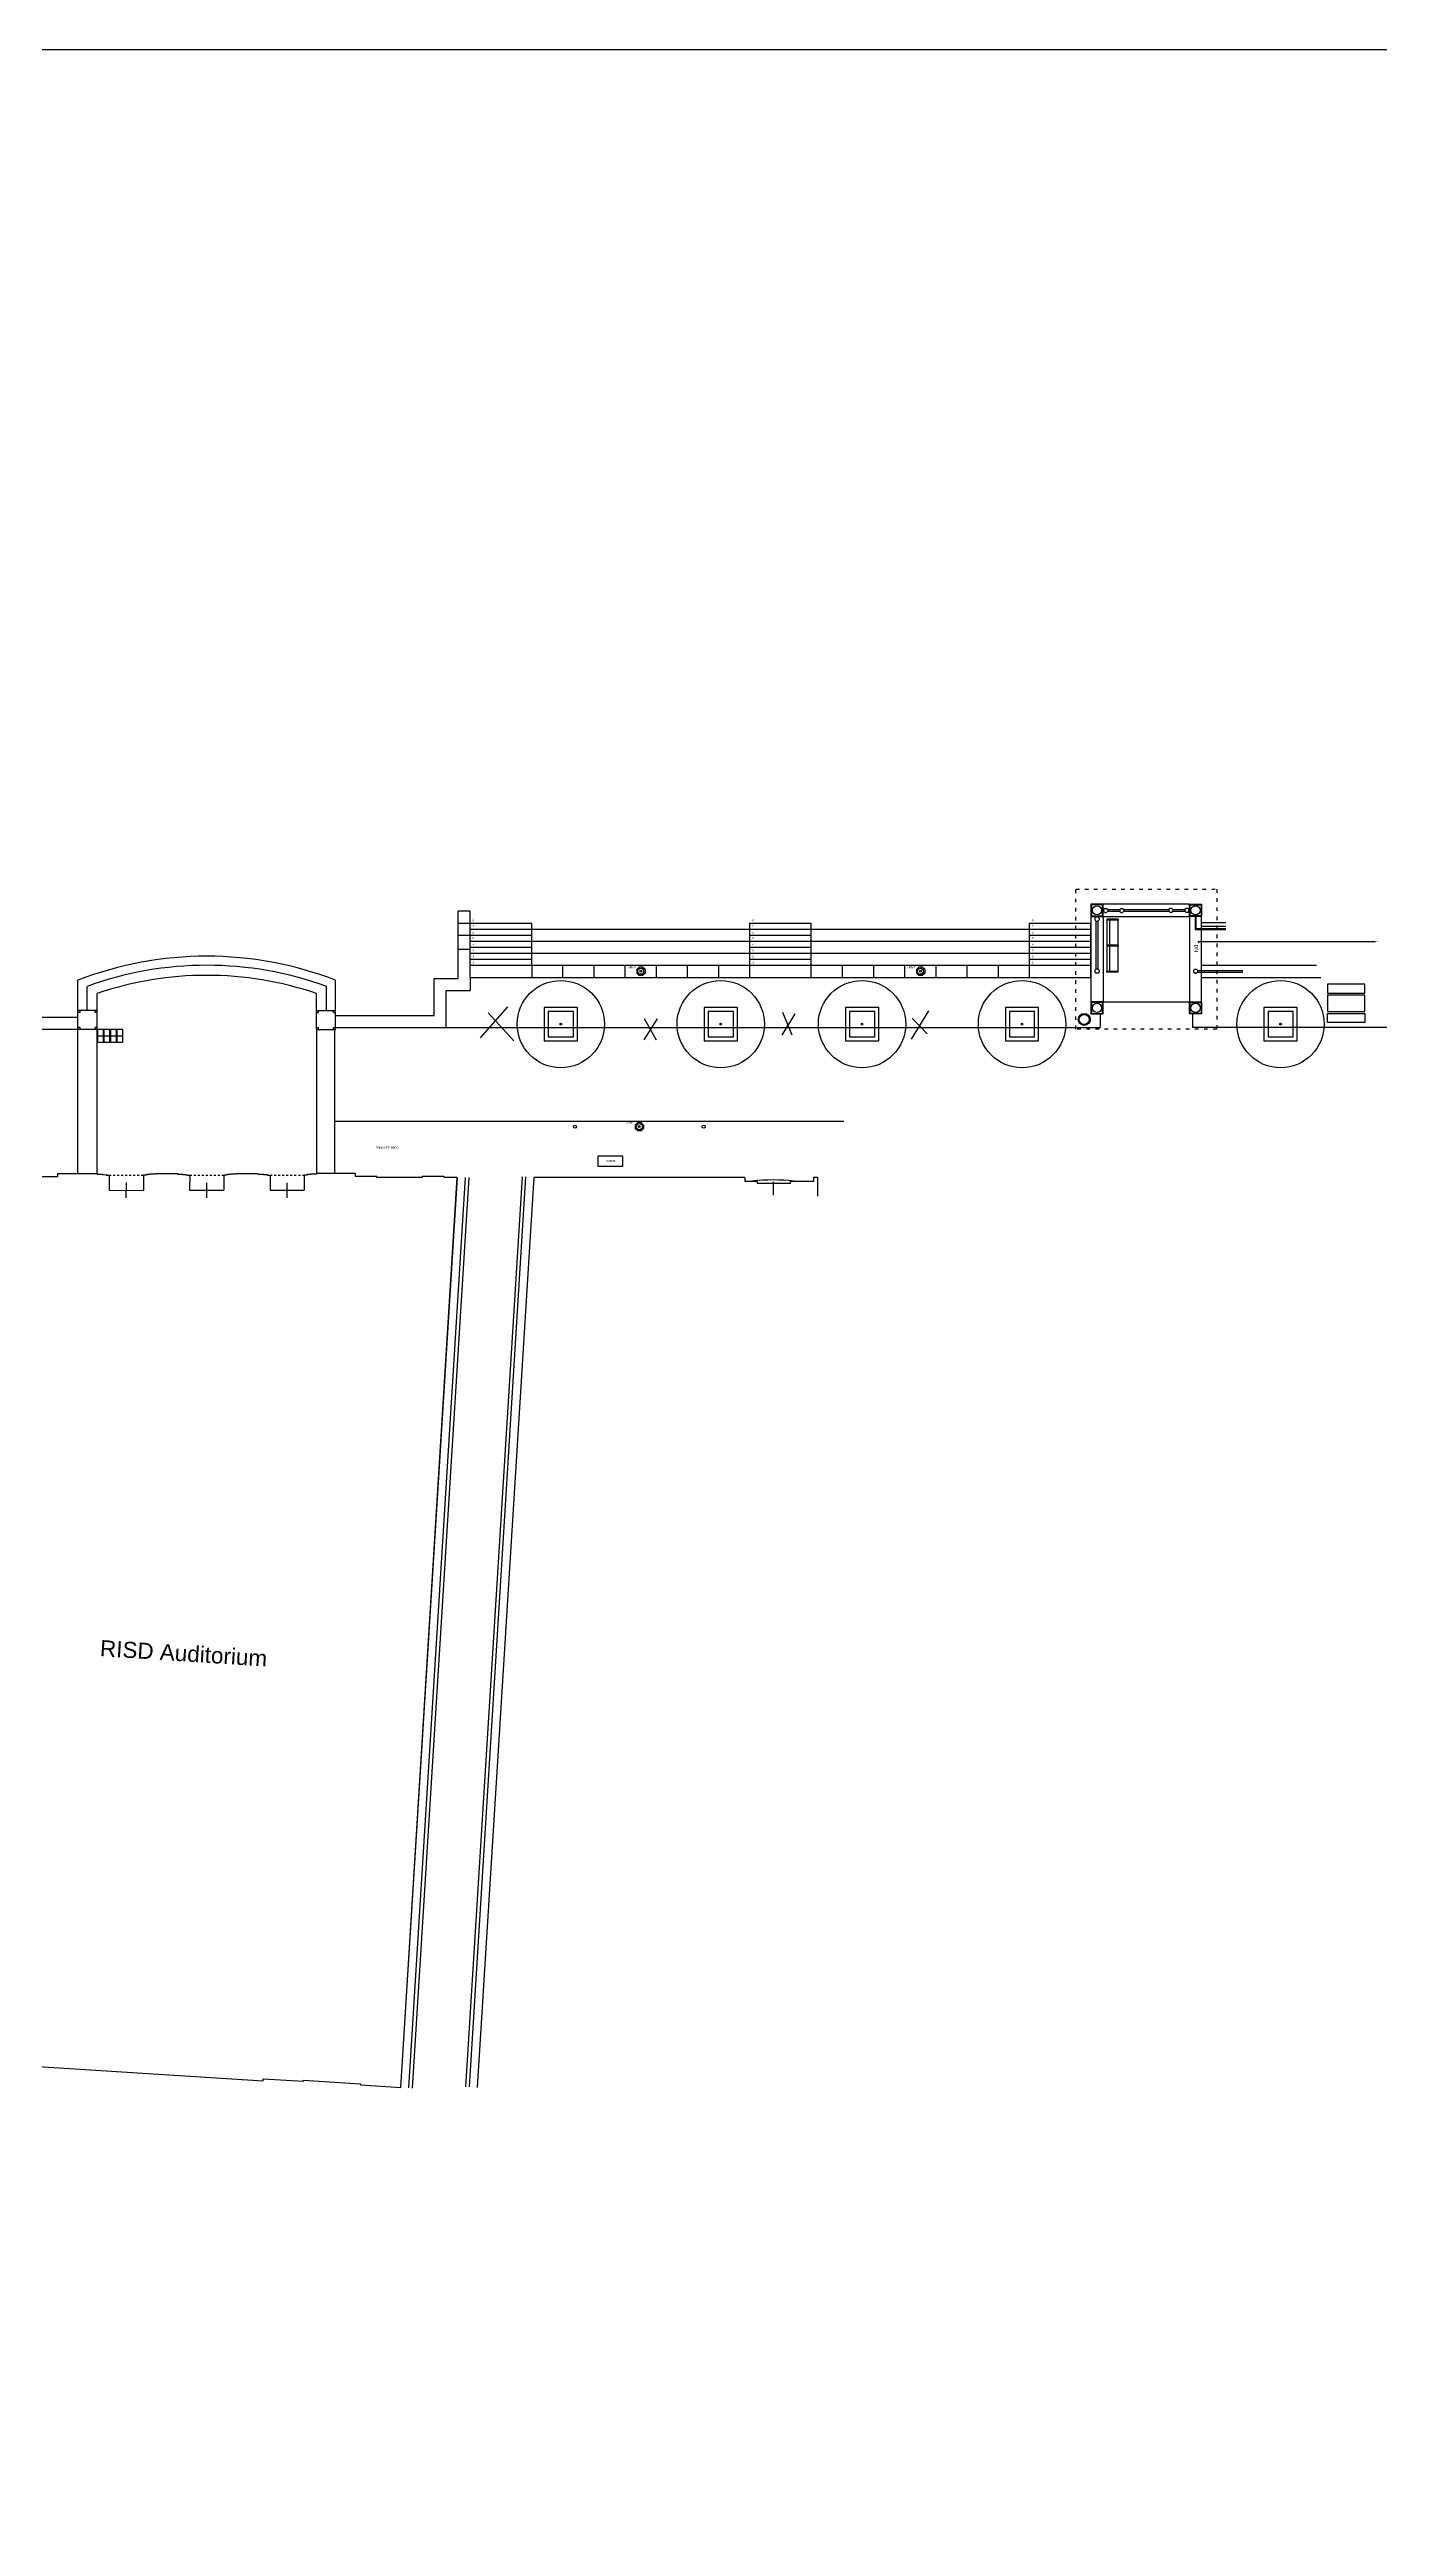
# Model space of a CAD drawing. Extents: x 4 to 262, y -261 to 351.
# Drawn here: x 116.6 to 182.7, y 227.9 to 351 of the extents above; entities that cross this region are included whole.
import ezdxf
from ezdxf import colors
from ezdxf.entities.mleader import LeaderData, LeaderLine
from ezdxf.math import Vec2, Vec3

# ---------------------------------------------------------------- set-up
doc = ezdxf.new("R2010")
doc.units = 0
doc.header["$LTSCALE"] = 0.1
doc.header["$MEASUREMENT"] = 0
doc.linetypes.add('ACAD_ISO03W100', pattern=[30, 12, -18])
doc.linetypes.add('DASHEDX2', pattern=[1.5, 1, -0.5])
doc.layers.get('0').update_dxf_attribs({"color": 102})
for name, color, linetype in [('Above', 2, 'Continuous'), ('Cars', 4, 'Continuous'), ('Details', 9, 'Continuous'), ('Edge', 1, 'Continuous'), ('Hatch and Paving', 252, 'Continuous'), ('HIDDEN', 204, 'Continuous'), ('Poche', 6, 'Continuous'), ('Text', 7, 'Continuous'), ('Trees', 3, 'Continuous')]:
    doc.layers.add(name, color=color, linetype=linetype)
doc.styles.get("Standard").update_dxf_attribs({"font": 'Arial.ttf'})

# ---------------------------------------------------------------- blocks, each defined once
blk = doc.blocks.new('RISD Auditorium')
at = {"layer": 'Above', "linetype": 'DASHEDX2'}
for p, q in [((138.37, 283.26), (140.06, 283.37)), ((142.36, 283.51), (144.05, 283.62)), ((134.37, 283.01), (136.07, 283.11))]:
    blk.add_line(p, q, dxfattribs=at)
at = {"layer": 'Edge'}
for p, q in [((126.8, 246.66), (126.8, 247.96)), ((126.8, 244.71), (126.8, 246.01)), ((126.8, 242.76), (126.8, 244.06)), ((126.8, 240.81), (126.8, 242.11)), ((130.85, 238.36), (129.65, 238.36))]:
    blk.add_line(p, q, dxfattribs=at)
for centre, start, end in [((129.65, 238.71), 180, 270), ((130.85, 238.71), 270, 0)]:
    blk.add_arc(centre, 0.35, start, end, dxfattribs=at)
at = {"layer": 'Poche'}
for p, q in [((136.66, 283.24), (137.76, 283.31)), ((136.66, 283.24), (136.67, 283.2)), ((137.76, 283.31), (137.76, 283.27)), ((137.76, 283.27), (138.03, 283.29)), ((138.03, 283.29), (138.03, 283.27)), ((138.03, 283.27), (138.21, 283.28)), ((138.21, 283.28), (138.22, 283.25)), ((138.22, 283.25), (138.37, 283.26)), ((138.37, 283.26), (138.41, 282.51)), ((140.21, 283.38), (140.06, 283.37)), ((140.06, 283.37), (140.11, 282.62)), ((140.39, 283.42), (140.21, 283.41)), ((140.21, 283.41), (140.21, 283.38)), ((140.66, 283.45), (140.39, 283.44)), ((140.39, 283.44), (140.39, 283.42)), ((140.66, 283.49), (141.75, 283.56)), ((140.66, 283.49), (140.66, 283.45)), ((141.75, 283.56), (141.76, 283.52)), ((141.76, 283.52), (142.03, 283.54)), ((142.03, 283.54), (142.03, 283.52)), ((142.03, 283.52), (142.21, 283.53)), ((142.21, 283.53), (142.21, 283.5)), ((142.21, 283.5), (142.36, 283.51)), ((142.36, 283.51), (142.41, 282.76)), ((144.2, 283.63), (144.05, 283.62)), ((144.05, 283.62), (144.1, 282.87)), ((144.38, 283.67), (144.2, 283.66)), ((144.2, 283.66), (144.2, 283.63)), ((144.65, 283.71), (144.38, 283.69)), ((144.38, 283.69), (144.38, 283.67)), ((146.59, 283.86), (144.65, 283.74)), ((144.65, 283.74), (144.65, 283.71)), ((146.6, 283.71), (146.59, 283.86)), ((147.65, 283.78), (146.6, 283.71)), ((149.9, 283.87), (147.65, 283.73)), ((147.65, 283.73), (147.65, 283.78)), ((150.99, 283.99), (149.9, 283.92)), ((149.9, 283.92), (149.9, 283.87)), ((151, 283.94), (150.99, 283.99)), ((151.65, 283.98), (151, 283.94)), ((151.7, 238.66), (151.65, 283.98)), ((126.8, 282.41), (127.44, 282.45)), ((126.8, 282.41), (126.8, 278.96)), ((127.44, 282.5), (128.54, 282.57)), ((127.44, 282.45), (127.44, 282.5)), ((128.54, 282.52), (130.79, 282.66)), ((128.54, 282.57), (128.54, 282.52)), ((130.79, 282.71), (131.83, 282.78)), ((130.79, 282.66), (130.79, 282.71)), ((131.82, 282.93), (133.77, 283.05)), ((131.83, 282.78), (131.82, 282.93)), ((133.77, 283.05), (133.77, 283.02)), ((133.77, 283.02), (134.04, 283.03)), ((134.04, 283.03), (134.04, 283.01)), ((134.04, 283.01), (134.22, 283.03)), ((134.22, 283.03), (134.22, 283)), ((134.22, 283), (134.37, 283.01)), ((134.37, 283.01), (134.42, 282.26)), ((134.42, 282.26), (136.12, 282.36)), ((135.29, 281.94), (135.25, 282.69)), ((136.22, 283.12), (136.07, 283.11)), ((136.07, 283.11), (136.12, 282.36)), ((136.4, 283.16), (136.22, 283.15)), ((136.22, 283.15), (136.22, 283.12)), ((136.67, 283.2), (136.4, 283.18)), ((136.4, 283.18), (136.4, 283.16)), ((138.41, 282.51), (140.11, 282.62)), ((139.29, 282.19), (139.24, 282.94)), ((142.41, 282.76), (144.1, 282.87)), ((143.28, 282.44), (143.23, 283.19)), ((126.8, 278.96), (126.7, 278.96)), ((126.7, 278.96), (126.7, 273.66)), ((126.7, 273.66), (126.8, 273.66)), ((126.8, 273.66), (126.8, 272.41)), ((126.8, 272.41), (126.8, 271.81)), ((126.8, 271.81), (126.8, 257.66)), ((126.8, 257.66), (126.7, 257.66)), ((126.7, 257.66), (126.7, 248.81)), ((126.7, 248.81), (126.8, 248.81)), ((126.8, 248.81), (126.8, 247.96)), ((126.8, 247.96), (126.9, 247.96)), ((126.9, 246.66), (126.9, 247.96)), ((126.8, 246.66), (126.8, 246.01)), ((126.8, 246.66), (126.9, 246.66)), ((126.8, 246.66), (126.9, 246.66)), ((126.8, 246.01), (126.9, 246.01)), ((126.9, 244.71), (126.9, 246.01)), ((126.8, 244.71), (126.8, 244.06)), ((126.8, 244.71), (126.9, 244.71)), ((126.8, 244.71), (126.9, 244.71)), ((126.8, 244.06), (126.9, 244.06)), ((126.9, 242.76), (126.9, 244.06)), ((126.8, 242.76), (126.9, 242.76)), ((126.8, 242.11), (126.8, 242.76)), ((126.8, 242.76), (126.9, 242.76)), ((126.8, 242.11), (126.9, 242.11)), ((126.9, 240.81), (126.9, 242.11)), ((126.8, 240.81), (126.8, 238.66)), ((126.8, 240.81), (126.9, 240.81)), ((126.8, 238.66), (128.85, 238.66)), ((128.85, 238.66), (128.85, 238.71)), ((128.85, 238.71), (129.3, 238.71)), ((129.3, 238.71), (129.3, 238.81)), ((131.2, 238.81), (129.3, 238.81)), ((131.2, 238.71), (131.2, 238.81)), ((131.2, 238.71), (131.65, 238.71)), ((131.65, 238.71), (131.65, 238.66)), ((131.65, 238.66), (133.65, 238.66)), ((133.65, 238.66), (133.65, 238.56)), ((133.65, 238.56), (144.85, 238.56)), ((144.85, 238.56), (144.85, 238.66)), ((144.85, 238.66), (146.85, 238.66)), ((146.85, 238.66), (146.85, 238.71)), ((146.85, 238.71), (149.7, 238.71)), ((149.7, 238.71), (149.7, 238.66)), ((149.7, 238.66), (151.7, 238.66))]:
    blk.add_line(p, q, dxfattribs=at)
at = {"layer": 'Text', "insert": (133.05, 259.92), "char_height": 0.8, "attachment_point": 1}
blk.add_mtext_dynamic_manual_height_columns('\\pi2.356;RISD Auditorium', width=12.7884, gutter_width=1, heights=[0], dxfattribs=at)
blk = doc.blocks.new('Bench 2')
at = {"layer": 'Details'}
blk.add_lwpolyline([(64.28, 196.38), (65.53, 196.38), (65.53, 196.88), (64.28, 196.88)], close=True, dxfattribs=at)
at = {"layer": 'Text', "insert": (64.64, 196.67), "char_height": 0.1, "attachment_point": 1}
blk.add_mtext_dynamic_manual_height_columns('BENCH', width=1.155, gutter_width=1, heights=[0], dxfattribs=at)
blk = doc.blocks.new('Lamp 3')
at = {"layer": 'Details'}
for p, q in [((61.89, 199.17), (62.01, 199.29)), ((61.89, 199), (61.89, 199.17)), ((61.89, 199), (62.01, 198.88)), ((62.01, 199.29), (62.18, 199.29)), ((62.01, 198.88), (62.18, 198.88)), ((62.18, 199.29), (62.3, 199.17)), ((62.18, 198.88), (62.3, 199)), ((62.3, 199), (62.3, 199.17))]:
    blk.add_line(p, q, dxfattribs=at)
blk.add_circle((62.1, 199.08), 0.154, dxfattribs=at)
at = {"layer": 'Poche'}
blk.add_circle((62.1, 199.08), 0.045, dxfattribs=at)
at = {"layer": 'Text', "insert": (62.36, 198.94), "char_height": 0.1, "attachment_point": 1}
blk.add_mtext_dynamic_manual_height_columns('LAMP', width=0.7936, gutter_width=1, heights=[0], dxfattribs=at)
blk = doc.blocks.new('Tree 1')
for radius in [2.17, 0.04]:
    blk.add_circle((19.78, 19.85), radius)
blk = doc.blocks.new('Bench - double')
at = {"layer": 'Edge'}
for p, q in [((170.99, 306.37), (170.99, 306.92)), ((170.99, 306.92), (171.03, 306.92)), ((172.32, 306.92), (172.28, 306.92)), ((172.32, 306.37), (172.32, 306.92)), ((173.61, 306.92), (173.57, 306.92)), ((173.61, 306.37), (173.61, 306.92)), ((170.99, 306.37), (171.03, 306.37)), ((172.32, 306.37), (172.28, 306.37)), ((173.61, 306.37), (173.57, 306.37))]:
    blk.add_line(p, q, dxfattribs=at)
for points in [[(171.03, 306.37), (172.28, 306.37), (172.28, 306.92), (171.03, 306.92)], [(171.03, 306.37), (172.28, 306.37), (172.28, 306.8), (171.03, 306.8)], [(172.32, 306.37), (173.57, 306.37), (173.57, 306.92), (172.32, 306.92)], [(172.32, 306.37), (173.57, 306.37), (173.57, 306.8), (172.32, 306.8)]]:
    blk.add_lwpolyline(points, close=True, dxfattribs=at)
blk = doc.blocks.new('Trash Can 2')
at = {"layer": 'Edge'}
for radius in [0.3, 0.25]:
    blk.add_circle((98.65, 228.96), radius, dxfattribs=at)
blk = doc.blocks.new('Picnic Table 1')
at = {"layer": 'Edge'}
for points in [[(162.85, 322.75), (163.3, 322.75), (163.3, 324.6), (162.85, 324.6)], [(163.4, 322.75), (164.2, 322.75), (164.2, 324.6), (163.4, 324.6)], [(164.75, 322.75), (164.3, 322.75), (164.3, 324.6), (164.75, 324.6)]]:
    blk.add_lwpolyline(points, close=True, dxfattribs=at)

msp = doc.modelspace()

# ---------------------------------------------------------------- linework, layer by layer
at = {"layer": 'Above', "linetype": 'ACAD_ISO03W100', "ltscale": 0.15}
msp.add_lwpolyline([(167.661, 309.269), (174.661, 309.269), (174.661, 302.319), (167.661, 302.319)], close=True, dxfattribs=at)
at = {"layer": 'Cars'}
for p, q in [((136.961, 304.839), (136.961, 308.189)), ((136.961, 308.189), (137.561, 308.189)), ((137.561, 304.889), (137.561, 308.189)), ((169.011, 308.519), (168.411, 308.519)), ((168.411, 308.519), (168.411, 307.919)), ((168.411, 307.919), (168.411, 305.489)), ((168.611, 307.83), (168.67, 307.889)), ((168.611, 307.83), (168.611, 307.747)), ((168.67, 307.889), (168.752, 307.889)), ((168.811, 307.83), (168.752, 307.889)), ((168.811, 307.83), (168.811, 307.747)), ((173.311, 308.519), (169.011, 308.519)), ((169.1, 308.319), (169.041, 308.26)), ((169.041, 308.26), (169.041, 308.177)), ((169.1, 308.119), (169.041, 308.177)), ((169.1, 308.319), (169.182, 308.319)), ((169.1, 308.119), (169.182, 308.119)), ((169.182, 308.319), (169.241, 308.26)), ((169.182, 308.119), (169.241, 308.177)), ((169.241, 308.26), (169.241, 308.177)), ((169.241, 308.259), (169.841, 308.259)), ((169.241, 308.179), (169.841, 308.179)), ((169.9, 308.319), (169.841, 308.26)), ((169.841, 308.26), (169.841, 308.177)), ((169.9, 308.119), (169.841, 308.177)), ((169.9, 308.319), (169.982, 308.319)), ((169.9, 308.119), (169.982, 308.119)), ((169.982, 308.319), (170.041, 308.26)), ((169.982, 308.119), (170.041, 308.177)), ((170.041, 308.26), (170.041, 308.177)), ((170.041, 308.259), (172.281, 308.259)), ((170.041, 308.179), (172.281, 308.179)), ((172.34, 308.319), (172.281, 308.26)), ((172.281, 308.26), (172.281, 308.177)), ((172.34, 308.119), (172.281, 308.177)), ((172.422, 308.319), (172.34, 308.319)), ((172.422, 308.119), (172.34, 308.119)), ((172.422, 308.319), (172.481, 308.26)), ((172.422, 308.119), (172.481, 308.177)), ((172.481, 308.26), (172.481, 308.177)), ((172.481, 308.259), (173.081, 308.259)), ((172.481, 308.179), (173.081, 308.179)), ((173.14, 308.319), (173.081, 308.26)), ((173.081, 308.26), (173.081, 308.177)), ((173.14, 308.119), (173.081, 308.177)), ((173.222, 308.319), (173.14, 308.319)), ((173.222, 308.119), (173.14, 308.119)), ((173.222, 308.319), (173.281, 308.26)), ((173.222, 308.119), (173.281, 308.177)), ((173.281, 308.26), (173.281, 308.177)), ((173.311, 308.519), (173.911, 308.519)), ((173.591, 307.989), (173.591, 307.269)), ((173.631, 307.989), (173.631, 307.309)), ((173.911, 308.519), (173.911, 307.919)), ((173.911, 307.619), (173.911, 307.919)), ((136.961, 307.589), (137.561, 307.589)), ((136.961, 306.989), (137.561, 306.989)), ((168.611, 307.747), (168.67, 307.689)), ((168.67, 307.689), (168.752, 307.689)), ((168.67, 305.289), (168.67, 307.689)), ((168.811, 307.747), (168.752, 307.689)), ((168.752, 307.689), (168.752, 305.289)), ((173.591, 307.269), (175.113, 307.269)), ((173.631, 307.309), (175.113, 307.309)), ((173.911, 307.619), (175.113, 307.619)), ((136.961, 306.289), (137.561, 306.289)), ((118.061, 303.239), (118.061, 304.751)), ((118.511, 303.239), (118.511, 304.439)), ((130.411, 303.239), (130.411, 304.439)), ((130.861, 303.239), (130.861, 304.751)), ((135.761, 302.989), (135.761, 304.839)), ((135.761, 304.839), (136.961, 304.839)), ((168.67, 305.289), (168.611, 305.23)), ((168.611, 305.23), (168.611, 305.147)), ((168.67, 305.089), (168.611, 305.147)), ((168.752, 305.289), (168.67, 305.289)), ((168.752, 305.089), (168.67, 305.089)), ((168.752, 305.289), (168.811, 305.23)), ((168.752, 305.089), (168.811, 305.147)), ((168.811, 305.23), (168.811, 305.147)), ((173.57, 305.289), (173.511, 305.23)), ((173.511, 305.23), (173.511, 305.147)), ((173.57, 305.089), (173.511, 305.147)), ((173.57, 305.289), (173.652, 305.289)), ((173.57, 305.089), (173.652, 305.089)), ((173.652, 305.289), (173.711, 305.23)), ((173.652, 305.089), (173.711, 305.147)), ((173.711, 305.23), (173.711, 305.147)), ((173.711, 305.229), (175.951, 305.229)), ((173.711, 305.149), (175.951, 305.149)), ((119.011, 303.239), (118.061, 303.239)), ((118.061, 302.289), (118.061, 303.239)), ((118.161, 303.139), (118.061, 303.139)), ((118.161, 303.139), (118.161, 303.239)), ((118.911, 303.139), (118.911, 303.239)), ((119.011, 303.139), (118.911, 303.139)), ((119.011, 302.289), (119.011, 303.239)), ((129.911, 303.239), (130.861, 303.239)), ((129.911, 302.289), (129.911, 303.239)), ((129.911, 303.139), (130.011, 303.139)), ((130.011, 303.139), (130.011, 303.239)), ((130.761, 303.139), (130.761, 303.239)), ((130.761, 303.139), (130.861, 303.139)), ((130.861, 302.289), (130.861, 303.239)), ((130.861, 302.989), (135.761, 302.989)), ((118.061, 302.889), (111.664, 302.889)), ((118.161, 302.389), (118.061, 302.389)), ((119.011, 302.289), (118.061, 302.289)), ((118.161, 302.289), (118.161, 302.389)), ((118.911, 302.289), (118.911, 302.389)), ((119.011, 302.389), (118.911, 302.389)), ((129.911, 302.389), (130.011, 302.389)), ((129.911, 302.289), (130.861, 302.289)), ((130.011, 302.289), (130.011, 302.389)), ((130.761, 302.389), (130.861, 302.389)), ((130.761, 302.289), (130.761, 302.389))]:
    msp.add_line(p, q, dxfattribs=at)
for centre in [(142.761, 297.464), (149.161, 297.464)]:
    msp.add_circle(centre, 0.075, dxfattribs=at)
for radius, start, end in [(17.833, 68.96866, 111.03134), (17.383, 69.98404, 110.01596)]:
    msp.add_arc((124.461, 288.105), radius, start, end, dxfattribs=at)
at = {"layer": 'Details'}
for p, q in [((168.441, 308.489), (168.411, 308.519)), ((168.441, 307.949), (168.411, 307.919)), ((168.411, 307.919), (169.011, 307.919)), ((169.011, 308.519), (168.981, 308.489)), ((169.011, 307.919), (168.981, 307.949)), ((169.011, 307.919), (169.011, 308.519)), ((169.011, 307.919), (169.011, 303.669)), ((169.011, 307.919), (173.311, 307.919)), ((173.311, 308.519), (173.341, 308.489)), ((173.311, 307.919), (173.311, 308.519)), ((173.311, 307.919), (173.341, 307.949)), ((173.311, 307.919), (173.311, 303.669)), ((173.911, 307.919), (173.311, 307.919)), ((173.881, 308.489), (173.911, 308.519)), ((173.881, 307.949), (173.911, 307.919)), ((173.911, 303.669), (173.911, 307.619)), ((168.411, 305.489), (168.411, 303.669)), ((136.361, 302.389), (136.361, 304.239)), ((136.361, 304.239), (137.561, 304.239)), ((137.561, 304.889), (140.611, 304.889)), ((137.561, 304.889), (137.561, 304.239)), ((140.611, 304.889), (151.461, 304.889)), ((151.461, 304.889), (154.511, 304.889)), ((154.511, 304.889), (165.361, 304.889)), ((165.361, 304.889), (168.411, 304.889)), ((173.911, 304.889), (179.836, 304.889)), ((168.441, 303.639), (168.411, 303.669)), ((168.441, 303.099), (168.411, 303.069)), ((168.861, 303.069), (168.861, 302.389)), ((169.011, 303.669), (168.981, 303.639)), ((169.011, 303.069), (168.981, 303.099)), ((169.011, 303.669), (173.311, 303.669)), ((173.311, 303.669), (173.341, 303.639)), ((173.311, 303.069), (173.341, 303.099)), ((173.461, 303.069), (173.461, 302.389)), ((173.881, 303.639), (173.911, 303.669)), ((173.881, 303.099), (173.911, 303.069)), ((118.061, 302.289), (111.727, 302.289)), ((118.061, 295.139), (118.061, 302.289)), ((119.011, 295.139), (119.011, 302.289)), ((129.911, 302.289), (129.911, 295.139)), ((130.811, 302.289), (130.811, 295.139)), ((130.861, 302.389), (136.361, 302.389)), ((136.361, 302.389), (168.861, 302.389)), ((205.961, 302.389), (173.461, 302.389)), ((130.811, 297.739), (156.128, 297.739)), ((137.312, 294.939), (134.497, 249.679)), ((140.312, 294.964), (137.499, 249.728))]:
    msp.add_line(p, q, dxfattribs=at)
for points in [[(168.441, 307.949), (168.981, 307.949), (168.981, 308.489), (168.441, 308.489)], [(173.881, 307.949), (173.341, 307.949), (173.341, 308.489), (173.881, 308.489)], [(141.236, 301.739), (142.886, 301.739), (142.886, 303.389), (141.236, 303.389)], [(149.186, 301.739), (150.836, 301.739), (150.836, 303.389), (149.186, 303.389)], [(156.211, 301.739), (157.861, 301.739), (157.861, 303.389), (156.211, 303.389)], [(164.161, 301.739), (165.811, 301.739), (165.811, 303.389), (164.161, 303.389)], [(168.411, 303.069), (169.011, 303.069), (169.011, 303.669), (168.411, 303.669)], [(168.441, 303.099), (168.981, 303.099), (168.981, 303.639), (168.441, 303.639)], [(173.911, 303.069), (173.311, 303.069), (173.311, 303.669), (173.911, 303.669)], [(173.881, 303.099), (173.341, 303.099), (173.341, 303.639), (173.881, 303.639)], [(177.011, 301.739), (178.661, 301.739), (178.661, 303.389), (177.011, 303.389)]]:
    msp.add_lwpolyline(points, close=True, dxfattribs=at)
at = {"layer": 'Edge'}
for p, q in [((137.561, 307.589), (140.611, 307.589)), ((137.561, 307.289), (140.611, 307.289)), ((137.561, 306.989), (140.611, 306.989)), ((137.561, 306.689), (140.611, 306.689)), ((140.611, 305.489), (140.611, 307.589)), ((140.611, 307.289), (151.461, 307.289)), ((140.611, 306.689), (151.461, 306.689)), ((151.461, 307.589), (154.511, 307.589)), ((151.461, 305.489), (151.461, 307.589)), ((151.461, 307.289), (154.511, 307.289)), ((151.461, 306.989), (154.511, 306.989)), ((151.461, 306.689), (154.511, 306.689)), ((154.511, 305.489), (154.511, 307.589)), ((154.511, 307.289), (165.361, 307.289)), ((154.511, 306.689), (165.361, 306.689)), ((165.361, 307.589), (168.411, 307.589)), ((165.361, 305.489), (165.361, 307.589)), ((165.361, 307.289), (168.411, 307.289)), ((165.361, 306.989), (168.411, 306.989)), ((165.361, 306.689), (168.411, 306.689)), ((168.411, 305.489), (168.411, 307.589)), ((173.911, 307.439), (175.113, 307.439)), ((137.561, 306.389), (140.611, 306.389)), ((137.561, 306.089), (140.611, 306.089)), ((137.561, 305.789), (140.611, 305.789)), ((137.561, 305.489), (140.611, 305.489)), ((140.611, 306.089), (151.461, 306.089)), ((140.611, 305.489), (151.461, 305.489)), ((151.461, 306.389), (154.511, 306.389)), ((151.461, 306.089), (154.511, 306.089)), ((151.461, 305.789), (154.511, 305.789)), ((151.461, 305.489), (154.511, 305.489)), ((154.511, 306.089), (165.361, 306.089)), ((154.511, 305.489), (165.361, 305.489)), ((165.361, 306.389), (168.411, 306.389)), ((165.361, 306.089), (168.411, 306.089)), ((165.361, 305.789), (168.411, 305.789)), ((165.361, 305.489), (168.411, 305.489)), ((173.911, 305.489), (179.62, 305.489)), ((119.011, 303.239), (119.011, 304.085)), ((129.911, 303.239), (129.911, 304.085)), ((137.492, 294.939), (134.677, 249.668)), ((140.132, 294.975), (137.319, 249.74)), ((151.561, 294.759), (151.561, 294.739)), ((153.661, 294.759), (153.661, 294.739))]:
    msp.add_line(p, q, dxfattribs=at)
for points in [[(141.436, 301.939), (142.686, 301.939), (142.686, 303.189), (141.436, 303.189)], [(149.386, 301.939), (150.636, 301.939), (150.636, 303.189), (149.386, 303.189)], [(156.411, 301.939), (157.661, 301.939), (157.661, 303.189), (156.411, 303.189)], [(164.361, 301.939), (165.611, 301.939), (165.611, 303.189), (164.361, 303.189)], [(177.211, 301.939), (178.461, 301.939), (178.461, 303.189), (177.211, 303.189)]]:
    msp.add_lwpolyline(points, close=True, dxfattribs=at)
for centre, radius, start, end in [((124.461, 288.105), 16.883, 71.16744, 108.83256), ((152.611, 285.601), 9.217, 83.45902, 96.54098)]:
    msp.add_arc(centre, radius, start, end, dxfattribs=at)
at = {"layer": 'Hatch and Paving'}
for p, q in [((140.611, 305.489), (140.611, 304.889)), ((142.161, 304.889), (142.161, 305.489)), ((143.711, 304.889), (143.711, 305.489)), ((145.261, 304.889), (145.261, 305.489)), ((146.811, 304.889), (146.811, 305.489)), ((148.361, 304.889), (148.361, 305.489)), ((149.911, 304.889), (149.911, 305.489)), ((151.461, 304.889), (151.461, 305.489)), ((154.511, 304.889), (154.511, 305.489)), ((156.061, 304.889), (156.061, 305.489)), ((157.611, 304.889), (157.611, 305.489)), ((159.161, 304.889), (159.161, 305.489)), ((160.711, 304.889), (160.711, 305.489)), ((162.261, 304.889), (162.261, 305.489)), ((163.811, 304.889), (163.811, 305.489)), ((165.361, 304.889), (165.361, 305.489)), ((168.411, 304.889), (168.411, 305.489))]:
    msp.add_line(p, q, dxfattribs=at)
for points in [[(119.031, 301.989), (119.331, 301.989), (119.331, 302.289), (119.031, 302.289)], [(119.031, 301.669), (119.331, 301.669), (119.331, 301.969), (119.031, 301.969)], [(119.351, 301.989), (119.651, 301.989), (119.651, 302.289), (119.351, 302.289)], [(119.351, 301.669), (119.651, 301.669), (119.651, 301.969), (119.351, 301.969)], [(119.671, 301.989), (119.971, 301.989), (119.971, 302.289), (119.671, 302.289)], [(119.671, 301.669), (119.971, 301.669), (119.971, 301.969), (119.671, 301.969)], [(119.991, 301.989), (120.291, 301.989), (120.291, 302.289), (119.991, 302.289)], [(119.991, 301.669), (120.291, 301.669), (120.291, 301.969), (119.991, 301.969)]]:
    msp.add_lwpolyline(points, close=True, dxfattribs=at)
at = {"layer": 'HIDDEN'}
msp.add_lwpolyline([(23.621, 351.011), (262.425, 351.011), (262.425, 102.647), (23.621, 102.647)], close=True, dxfattribs=at)
at = {"layer": 'Poche'}
for p, q in [((139.412, 303.42), (138.049, 301.883)), ((139.731, 301.738), (138.455, 303.13)), ((153.066, 302.018), (153.7, 303.083)), ((153.556, 302.018), (153.095, 303.141)), ((159.487, 301.817), (160.351, 303.227)), ((146.847, 302.824), (146.185, 301.788)), ((146.818, 301.759), (146.214, 302.824)), ((160.264, 302.076), (159.516, 302.853)), ((136.911, 294.939), (134.098, 249.704)), ((140.711, 294.939), (137.898, 249.704)), ((151.211, 294.939), (140.711, 294.939)), ((151.211, 294.939), (151.211, 294.739)), ((151.811, 294.739), (151.211, 294.739)), ((151.811, 294.739), (151.811, 294.639)), ((153.461, 294.639), (151.811, 294.639)), ((152.617, 294.729), (152.617, 294.065)), ((154.611, 294.739), (153.461, 294.739)), ((153.461, 294.739), (153.461, 294.639)), ((154.811, 294.939), (154.611, 294.939)), ((154.611, 294.939), (154.611, 294.739)), ((154.811, 294.939), (154.811, 294.011))]:
    msp.add_line(p, q, dxfattribs=at)
for centre in [(168.711, 308.219), (173.611, 308.219), (168.711, 303.369), (173.611, 303.369)]:
    msp.add_circle(centre, 0.23, dxfattribs=at)

# ---------------------------------------------------------------- block references
for name, p, rotation in [('Bench - double', (476.127, 134.163), 90), ('Lamp 3', (208.135, 504.273), 180), ('Lamp 3', (222.035, 504.273), 180), ('Picnic Table 1', (-142.58, 467.398), 270), ('Trash Can 2', (102.771, 62.196), 8.123174266141714), ('Lamp 3', (208.06, 496.548), 180), ('RISD Auditorium', (-32.368, 21.1), 356.378971840117), ('Bench 2', (209.426, 492.381), 180)]:
    msp.add_blockref(name, p, dxfattribs=dict(at, rotation=rotation))
at = {"layer": 'Trees', "rotation": 86.37897184011734}
for p in [(160.62, 281.569), (168.57, 281.569), (175.595, 281.569), (183.545, 281.569), (196.395, 281.569)]:
    msp.add_blockref('Tree 1', p, dxfattribs=at)

# ---------------------------------------------------------------- texts
at = {"layer": 'Details', "char_height": 0.1, "attachment_point": 1}
for s, insert in [('5', (137.674, 306.889)), ('8', (137.674, 307.77)), ('7', (137.674, 307.49)), ('6', (137.674, 307.166)), ('5', (151.574, 306.889)), ('8', (151.574, 307.77)), ('7', (151.574, 307.49)), ('6', (151.574, 307.166)), ('5', (165.474, 306.889)), ('8', (165.474, 307.77)), ('7', (165.474, 307.49)), ('6', (165.474, 307.166)), ('4', (137.674, 306.58)), ('3', (137.674, 306.274)), ('2', (137.674, 305.982)), ('1', (137.674, 305.688)), ('4', (151.574, 306.58)), ('3', (151.574, 306.274)), ('2', (151.574, 305.982)), ('1', (151.574, 305.688)), ('4', (165.474, 306.58)), ('3', (165.474, 306.274)), ('2', (165.474, 305.982)), ('1', (165.474, 305.688))]:
    msp.add_mtext_dynamic_manual_height_columns(s, width=0.82156, gutter_width=1, heights=[0], dxfattribs=dict(at, insert=insert))
at = {"layer": 'Text', "insert": (133.999, 296.369), "char_height": 0.1, "attachment_point": 1, "rotation": 180}
msp.add_mtext_dynamic_manual_height_columns('COBBLESTONES', width=0.79364, gutter_width=1, heights=[0], dxfattribs=at)

# ---------------------------------------------------------------- leaders
at = {"layer": 'Text'}
ml = msp.add_multileader_mtext('Standard', dxfattribs=at)
ml.set_content('DN', color=256)
ml.set_leader_properties(color=256, linetype='ByLayer', lineweight=-1)
ml.build(insert=Vec2(0, 0))
ml.multileader.update_dxf_attribs({"text_left_attachment_type": 0, "dogleg_length": 0.36, "arrow_head_size": 0.18})
ctx = ml.context
ctx.base_point, ctx.char_height, ctx.arrow_head_size, ctx.landing_gap_size, ctx.plane_origin, ctx.plane_x_axis, ctx.plane_y_axis = Vec3(173.736, 306.605), 0.18, 0.18, 0.09, Vec3(175.953, 306.654), Vec3(0, -1), Vec3(1, 0)
ctx.left_attachment = 0
notes = []
notes.append((ctx, [(0, (1, 1, 0), (173.736, 306.654), (0, -1), 0.0487, [(0, [(182.676, 306.654)], 0, [])])]))
ctx.mtext.insert, ctx.mtext.text_direction, ctx.mtext.rotation, ctx.mtext.flow_direction = Vec3(173.736, 306.515), Vec3(0, -1), 4.712389, 5
for ctx, leaders in notes:
    for number, flags, end, landing, length, lines in leaders:
        leader = LeaderData()
        leader.index, (leader.has_last_leader_line, leader.has_dogleg_vector, leader.attachment_direction) = number, flags
        leader.last_leader_point, leader.dogleg_vector, leader.dogleg_length = Vec3(end), Vec3(landing), length
        for number, points, colour, breaks in lines:
            line = LeaderLine()
            line.index, line.vertices, line.color, line.breaks = number, Vec3.list(points), colors.encode_raw_color(colour), breaks
            leader.lines.append(line)
        ctx.leaders.append(leader)

doc.saveas('drawing.dxf')
